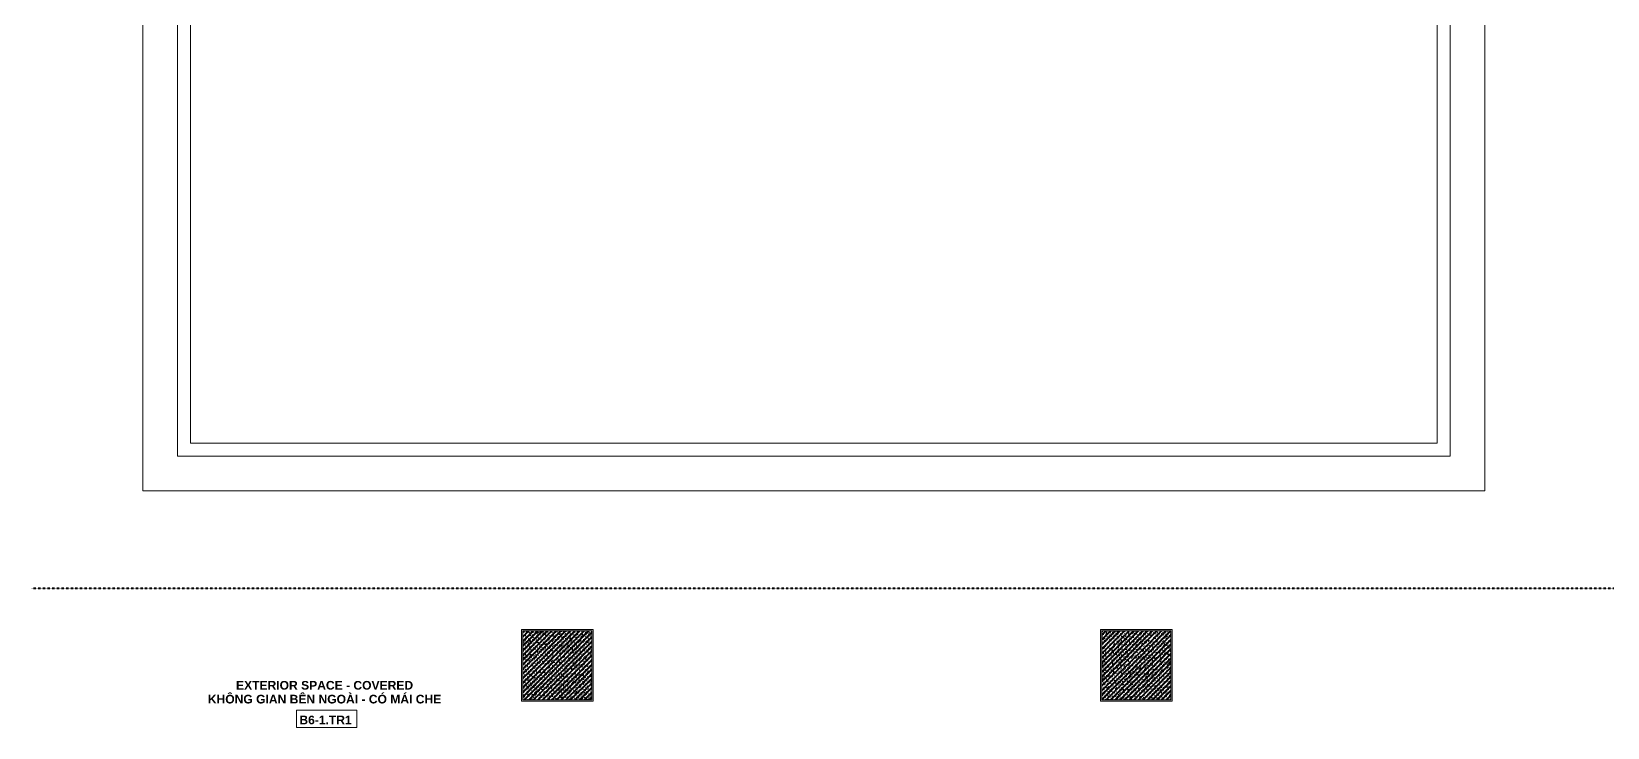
# Model space of a CAD drawing. Header units: millimetres. Extents: x -32090 to 18410, y 18847 to 76047.
# Drawn here: x -22973 to -4740, y 33229 to 41277 of the extents above; entities that cross this region are included whole.
import ezdxf

# ---------------------------------------------------------------- set-up
doc = ezdxf.new("R2010")
doc.units = ezdxf.units.MM
doc.linetypes.add('dash 1-1', pattern=[2, 1, -1])
for name, color, linetype, lineweight in [('A-AREA-IDEN', 2, 'Continuous', 9), ('A-DETL', 90, 'Continuous', 5), ('A-FLOR', 192, 'Continuous', 5), ('A-WALL', 113, 'Continuous', 5), ('A-WALL-PATT', 111, 'Continuous', 5), ('S-COLS', 52, 'Continuous', 5)]:
    doc.layers.add(name, color=color, linetype=linetype, lineweight=lineweight)
doc.styles.add('Arial_B', font='arialbd.ttf', dxfattribs={"height": 100})
pattern_1 = [(50, (0, 0), (63.763904, -5.57885), [6.667, -73.342]), (355, (0, 0), (-12.33488, 66.86951), [5.334, -58.674]), (100.451, (5.314, -0.465), (51.43036, 61.29098), [5.667, -62.332]), (46.184, (0, 17.78), (94.87722, -14.71484), [10.001, -110.014]), (96.636, (7.91, 16.55), (83.09115, 86.5993), [8.5, -93.497]), (351.184, (0, 17.78), (83.09204, 86.59928), [8.001, -88.011]), (21, (8.89, 13.335), (53.06449, -35.792726), [6.667, -73.342]), (326, (8.89, 13.335), (21.63066, 64.46546), [5.334, -58.674]), (71.451, (13.31, 10.35), (74.69646, 28.67237), [5.667, -62.332]), (37.5, (0, 0), (1.080413, 29.594271), [1.676, -56.286, 1.676, -57.887, -58.896]), (37.5, (0, 0), (1.080413, 29.594271), [-117.526, 1.676, -57.22]), (7.5, (0, 0), (23.386368, 35.063507), [1.676, -32.283, 1.676, -54.953, -22.447]), (7.5, (0, 0), (23.386368, 35.063507), [-90.589, 1.676, -20.771]), (327.5, (-19.825, 0), (47.456567, -2.005468), [1.676, -20.549, 1.676, -67.666, -92.011]), (327.5, (-19.825, 0), (47.456567, -2.005468), [-91.567, 1.676, -90.335]), (317.5, (-28.715, 0), (51.844948, 8.89904), [1.676, -27.216, 1.676, -44.374, -65.341]), (317.5, (-28.715, 0), (51.844948, 8.89904), [-74.943, 1.676, -63.665]), (45, (0, 0), (-26.71591, 26.71591), []), (45, (0, 10.89), (-26.71591, 26.71591), [])]

# ---------------------------------------------------------------- blocks, each defined once
blk = doc.blocks.new('GUTTER_2 - GUTTER_2-8544440-1st Traffic Floor Plan - Pedestrian')
at = {"layer": 'A-FLOR'}
for p, q in [((-21285, 36367), (-21285, 60047)), ((-6560, 60047), (-6560, 36367)), ((-21135, 59897), (-21135, 36517)), ((-6710, 36517), (-6710, 59897)), ((-21135, 36517), (-6710, 36517)), ((-6560, 36367), (-21285, 36367))]:
    blk.add_line(p, q, dxfattribs=at)
blk = doc.blocks.new('Room Tag - Room Tag-8377849-1st Traffic Floor Plan - Pedestrian')
at = {"layer": 'A-AREA-IDEN'}
for p, q in [((-7, -0.80625), (-7, -4.80625)), ((-7, -0.80625), (7, -0.80625)), ((7, -0.80625), (7, -4.80625)), ((-7, -4.80625), (7, -4.80625))]:
    blk.add_line(p, q, dxfattribs=at)

msp = doc.modelspace()

# ---------------------------------------------------------------- hatches: boundary and pattern name
at = {"layer": 'A-WALL-PATT'}
for points in [[(-16490, 34347), (-16475, 34347), (-16475, 34362), (-17305, 34362), (-17305, 34347), (-17290, 34347)], [(-17290, 33532), (-17290, 34347), (-17305, 34347), (-17305, 33532)], [(-16475, 33532), (-16475, 34347), (-16490, 34347), (-16490, 33532)], [(-9775, 34347), (-9775, 34362), (-10605, 34362), (-10605, 34347), (-9790, 34347)], [(-10590, 33532), (-10590, 34347), (-10605, 34347), (-10605, 33532)], [(-9775, 33532), (-9775, 34347), (-9790, 34347), (-9790, 33532)], [(-17290, 33547), (-17290, 33532), (-16490, 33532), (-16490, 33547)], [(-9790, 33532), (-9790, 33547), (-10590, 33547), (-10590, 33532), (-10286, 33532)]]:
    msp.add_hatch(color=256, dxfattribs=at).paths.add_polyline_path(points)
at = {"layer": 'S-COLS'}
h = msp.add_hatch(dxfattribs=at)
h.set_pattern_fill('FP_1', color=256, style=0, pattern_type=2)
h.set_pattern_definition(pattern_1)
h.paths.add_polyline_path([(-17290, 33547), (-16490, 33547), (-16490, 34347), (-17290, 34347)])
h = msp.add_hatch(dxfattribs=at)
h.set_pattern_fill('FP_1', color=256, style=0, pattern_type=2)
h.set_pattern_definition(pattern_1)
h.paths.add_polyline_path([(-10590, 33547), (-9790, 33547), (-9790, 34347), (-10590, 34347)])

# ---------------------------------------------------------------- linework, layer by layer
at = {"layer": 'A-DETL', "linetype": 'dash 1-1', "lineweight": 40}
msp.add_line((-22975, 34839), (-4305, 34839), dxfattribs=at)
at = {"layer": 'A-FLOR'}
for p, q in [((-21685, 60347), (-21685, 35967)), ((-6160, 35967), (-6160, 60347)), ((-21685, 35967), (-6160, 35967))]:
    msp.add_line(p, q, dxfattribs=at)
at = {"layer": 'A-WALL', "lineweight": 15}
for p, q in [((-16475, 34362), (-17305, 34362)), ((-17305, 34362), (-17305, 33532)), ((-17290, 34347), (-16490, 34347)), ((-17290, 33547), (-17290, 34347)), ((-16490, 34347), (-16490, 33547)), ((-16475, 33532), (-16475, 34362)), ((-9775, 34362), (-10605, 34362)), ((-10605, 34362), (-10605, 33532)), ((-10590, 34347), (-9790, 34347)), ((-10590, 33547), (-10590, 34347)), ((-9790, 34347), (-9790, 33547)), ((-9775, 33532), (-9775, 34362)), ((-17305, 33532), (-16475, 33532)), ((-16490, 33547), (-17290, 33547)), ((-10605, 33532), (-9775, 33532)), ((-9790, 33547), (-10590, 33547))]:
    msp.add_line(p, q, dxfattribs=at)
at = {"layer": 'S-COLS', "lineweight": 15}
for p, q in [((-16490, 34347), (-17290, 34347)), ((-17290, 34347), (-17290, 33547)), ((-16490, 33547), (-16490, 34347)), ((-9790, 34347), (-10590, 34347)), ((-10590, 34347), (-10590, 33547)), ((-9790, 33547), (-9790, 34347)), ((-17290, 33547), (-16490, 33547)), ((-10590, 33547), (-9790, 33547))]:
    msp.add_line(p, q, dxfattribs=at)

# ---------------------------------------------------------------- block references
at = {"layer": 'A-AREA-IDEN', "xscale": 49.99999999999998, "yscale": 49.99999999999998, "zscale": 49.99999999999998}
msp.add_blockref('Room Tag - Room Tag-8377849-1st Traffic Floor Plan - Pedestrian', (-19559, 33470), dxfattribs=at)
msp.add_blockref('Room Tag - Room Tag-8377849-1st Traffic Floor Plan - Pedestrian', (-19559, 33470), dxfattribs=at)
at = {"layer": 'A-FLOR'}
msp.add_blockref('GUTTER_2 - GUTTER_2-8544440-1st Traffic Floor Plan - Pedestrian', (0, 0), dxfattribs=at)

# ---------------------------------------------------------------- texts
at = {"layer": 'A-AREA-IDEN', "char_height": 100, "attachment_point": 1, "style": 'Arial_B'}
for s, insert, width in [('EXTERIOR SPACE - COVERED', (-20607, 33767), 2537.34), ('EXTERIOR SPACE - COVERED', (-20607, 33767), 2537.34), ('KHÔNG GIAN BÊN NGOÀI - CÓ MÁI CHE', (-20933, 33607), 3327), ('KHÔNG GIAN BÊN NGOÀI - CÓ MÁI CHE', (-20933, 33607), 3327), ('B6-1.TR1', (-19874, 33366), 749.58), ('B6-1.TR1', (-19874, 33366), 749.58)]:
    msp.add_mtext(s, dxfattribs=dict(at, insert=insert, width=width))

doc.saveas('drawing.dxf')
